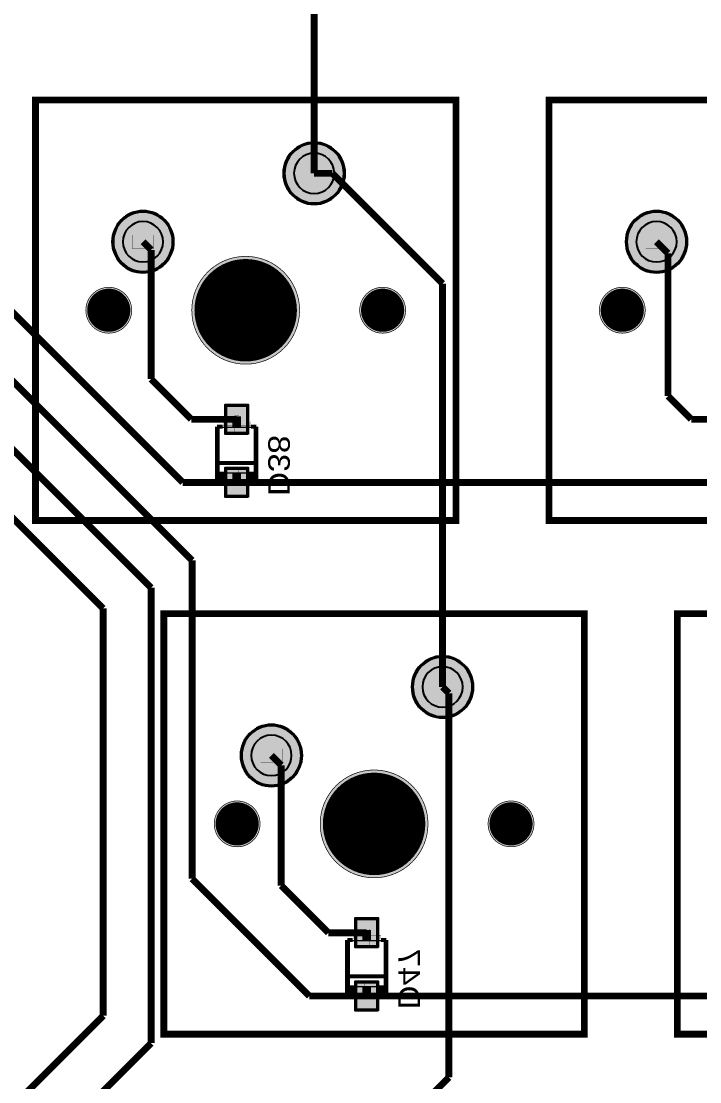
# Model space of a CAD drawing. Header units: millimetres. Extents: x 0 to 199, y -7 to 103.
# Drawn here: x 14.74 to 39.91, y 42.13 to 81.47 of the extents above; entities that cross this region are included whole.
import ezdxf
from ezdxf.enums import TextEntityAlignment as Align

# ---------------------------------------------------------------- set-up
doc = ezdxf.new("R2010")
doc.units = ezdxf.units.MM
doc.header["$MEASUREMENT"] = 0
for name, color, linetype, true_color in [('Bottom-Layer', 7, 'Continuous', 0x0000ff), ('Bottom-Paste-Mask-Layer', 7, 'Continuous', 0x800000), ('Bottom-Silkscreen-Layer', 7, 'Continuous', 0x66cc33), ('Bottom-Solder-Mask-Layer', 7, 'Continuous', 0xaa00ff), ('Component-Marking-Layer', 7, 'Continuous', 0x66ffcc), ('Component-Shape-Layer', 7, 'Continuous', 0x00cccc), ('Document-Layer', 7, 'Continuous', 0xffffff), ('Hole-Layer', 7, 'Continuous', 0x222222), ('Multi-Layer', 7, 'Continuous', 0xc0c0c0), ('Pin-Floating-Layer', 7, 'Continuous', 0xff99ff), ('Pin-Soldering-Layer', 7, 'Continuous', 0xcc9999), ('Top-Layer', 7, 'Continuous', 0xff0000), ('Top-Paste-Mask-Layer', 7, 'Continuous', 0x808080), ('Top-Silkscreen-Layer', 7, 'Continuous', 0xffcc00), ('Top-Solder-Mask-Layer', 7, 'Continuous', 0x800080)]:
    doc.layers.add(name, color=color, linetype=linetype, true_color=true_color)
doc.styles.get("Standard").update_dxf_attribs({"font": 'arial.ttf'})

msp = doc.modelspace()

# ---------------------------------------------------------------- hatches: boundary and pattern name
at = {"layer": 'Bottom-Layer'}
for points in [[(24.508, 75.829, 1), (26.708, 75.829, 1)], [(18.158, 73.289, 1), (20.358, 73.289, 1)], [(37.209, 73.289, 1), (39.409, 73.289, 1)], [(23.108, 66.205), (22.358, 66.205), (22.358, 67.205), (23.108, 67.205)], [(23.108, 63.86), (22.358, 63.86), (22.358, 64.86), (23.108, 64.86)], [(29.271, 56.774, 1), (31.471, 56.774, 1)], [(22.921, 54.234, 1), (25.121, 54.234, 1)], [(27.934, 47.155), (27.184, 47.155), (27.184, 48.155), (27.934, 48.155)], [(27.934, 44.809), (27.184, 44.809), (27.184, 45.809), (27.934, 45.809)]]:
    msp.add_hatch(color=256, dxfattribs=at).paths.add_polyline_path(points)
at = {"layer": 'Bottom-Paste-Mask-Layer'}
for points in [[(24.508, 75.829, 1), (26.708, 75.829, 1)], [(18.158, 73.289, 1), (20.358, 73.289, 1)], [(37.209, 73.289, 1), (39.409, 73.289, 1)], [(23.108, 66.205), (22.358, 66.205), (22.358, 67.205), (23.108, 67.205)], [(23.108, 63.86), (22.358, 63.86), (22.358, 64.86), (23.108, 64.86)], [(29.271, 56.774, 1), (31.471, 56.774, 1)], [(22.921, 54.234, 1), (25.121, 54.234, 1)], [(27.934, 47.155), (27.184, 47.155), (27.184, 48.155), (27.934, 48.155)], [(27.934, 44.809), (27.184, 44.809), (27.184, 45.809), (27.934, 45.809)]]:
    msp.add_hatch(color=256, dxfattribs=at).paths.add_polyline_path(points)
at = {"layer": 'Bottom-Silkscreen-Layer'}
for points in [[(21.931, 64.757), (22.283, 64.757), (22.283, 64.452), (21.931, 64.452)], [(21.931, 64.757), (22.283, 64.757), (22.283, 64.452), (21.931, 64.452)], [(23.535, 64.757), (23.535, 64.452), (23.183, 64.452), (23.183, 64.757)], [(23.535, 64.757), (23.535, 64.452), (23.183, 64.452), (23.183, 64.757)], [(26.757, 45.707), (27.109, 45.707), (27.109, 45.402), (26.757, 45.402)], [(26.757, 45.707), (27.109, 45.707), (27.109, 45.402), (26.757, 45.402)], [(28.361, 45.707), (28.361, 45.402), (28.009, 45.402), (28.009, 45.707)], [(28.361, 45.707), (28.361, 45.402), (28.009, 45.402), (28.009, 45.707)]]:
    msp.add_hatch(color=256, dxfattribs=at).paths.add_polyline_path(points)
at = {"layer": 'Bottom-Solder-Mask-Layer'}
for points in [[(24.458, 75.829, 1), (26.758, 75.829, 1)], [(18.108, 73.289, 1), (20.408, 73.289, 1)], [(37.159, 73.289, 1), (39.459, 73.289, 1)], [(23.159, 66.154), (22.307, 66.154), (22.307, 67.256), (23.159, 67.256)], [(23.159, 63.809), (22.307, 63.809), (22.307, 64.91), (23.159, 64.91)], [(29.221, 56.774, 1), (31.521, 56.774, 1)], [(22.871, 54.234, 1), (25.171, 54.234, 1)], [(27.985, 47.104), (27.133, 47.104), (27.133, 48.205), (27.985, 48.205)], [(27.985, 44.759), (27.133, 44.759), (27.133, 45.86), (27.985, 45.86)]]:
    msp.add_hatch(color=256, dxfattribs=at).paths.add_polyline_path(points)
at = {"layer": 'Component-Marking-Layer'}
for points in [[(22.023, 64.307, 1), (22.143, 64.307, 1)], [(22.023, 64.307, 1), (22.143, 64.307, 1)], [(15.208, 62.949, 1), (15.328, 62.949, 1)], [(15.208, 62.949, 1), (15.328, 62.949, 1)], [(34.259, 62.949, 1), (34.379, 62.949, 1)], [(34.259, 62.949, 1), (34.379, 62.949, 1)], [(26.849, 45.257, 1), (26.969, 45.257, 1)], [(26.849, 45.257, 1), (26.969, 45.257, 1)], [(19.971, 43.894, 1), (20.091, 43.894, 1)], [(19.971, 43.894, 1), (20.091, 43.894, 1)], [(39.021, 43.894, 1), (39.141, 43.894, 1)], [(39.021, 43.894, 1), (39.141, 43.894, 1)]]:
    msp.add_hatch(color=256, dxfattribs=at).paths.add_polyline_path(points)
at = {"layer": 'Document-Layer'}
for points in [[(23.263, 66.615), (23.263, 66.459), (22.223, 66.459), (22.223, 66.615)], [(23.263, 66.615), (23.263, 66.459), (22.223, 66.459), (22.223, 66.615)], [(22.823, 66.847), (22.823, 66.223), (22.667, 66.223), (22.667, 66.847)], [(22.823, 66.847), (22.823, 66.223), (22.667, 66.223), (22.667, 66.847)], [(22.803, 64.307), (22.647, 64.307), (22.647, 64.931), (22.803, 64.931)], [(22.803, 64.307), (22.647, 64.307), (22.647, 64.931), (22.803, 64.931)], [(27.649, 47.797), (27.649, 47.173), (27.493, 47.173), (27.493, 47.797)], [(27.649, 47.797), (27.649, 47.173), (27.493, 47.173), (27.493, 47.797)], [(28.089, 47.565), (28.089, 47.409), (27.049, 47.409), (27.049, 47.565)], [(28.089, 47.565), (28.089, 47.409), (27.049, 47.409), (27.049, 47.565)], [(27.629, 45.257), (27.473, 45.257), (27.473, 45.881), (27.629, 45.881)], [(27.629, 45.257), (27.473, 45.257), (27.473, 45.881), (27.629, 45.881)]]:
    msp.add_hatch(color=256, dxfattribs=at).paths.add_polyline_path(points)
at = {"layer": 'Hole-Layer'}
for points in [[(24.858, 75.829, 1), (26.358, 75.829, 1)], [(18.508, 73.289, 1), (20.008, 73.289, 1)], [(37.559, 73.289, 1), (39.059, 73.289, 1)], [(29.621, 56.774, 1), (31.121, 56.774, 1)], [(23.271, 54.234, 1), (24.771, 54.234, 1)]]:
    msp.add_hatch(color=256, dxfattribs=at).paths.add_polyline_path(points)
at = {"layer": 'Multi-Layer'}
for points in [[(24.508, 75.829, 1), (26.708, 75.829, 1)], [(24.508, 75.829, 1), (26.708, 75.829, 1)], [(24.508, 75.829, 1), (26.708, 75.829, 1)], [(18.158, 73.289, 1), (20.358, 73.289, 1)], [(18.158, 73.289, 1), (20.358, 73.289, 1)], [(18.158, 73.289, 1), (20.358, 73.289, 1)], [(37.209, 73.289, 1), (39.409, 73.289, 1)], [(37.209, 73.289, 1), (39.409, 73.289, 1)], [(37.209, 73.289, 1), (39.409, 73.289, 1)], [(21.068, 70.749, 1), (25.068, 70.749, 1)], [(21.068, 70.749, 1), (25.068, 70.749, 1)], [(17.137, 70.749, 1), (18.839, 70.749, 1)], [(17.137, 70.749, 1), (18.839, 70.749, 1)], [(27.297, 70.749, 1), (28.999, 70.749, 1)], [(27.297, 70.749, 1), (28.999, 70.749, 1)], [(36.188, 70.749, 1), (37.89, 70.749, 1)], [(36.188, 70.749, 1), (37.89, 70.749, 1)], [(29.271, 56.774, 1), (31.471, 56.774, 1)], [(29.271, 56.774, 1), (31.471, 56.774, 1)], [(29.271, 56.774, 1), (31.471, 56.774, 1)], [(22.921, 54.234, 1), (25.121, 54.234, 1)], [(22.921, 54.234, 1), (25.121, 54.234, 1)], [(22.921, 54.234, 1), (25.121, 54.234, 1)], [(25.831, 51.694, 1), (29.831, 51.694, 1)], [(25.831, 51.694, 1), (29.831, 51.694, 1)], [(21.9, 51.694, 1), (23.602, 51.694, 1)], [(21.9, 51.694, 1), (23.602, 51.694, 1)], [(32.06, 51.694, 1), (33.762, 51.694, 1)], [(32.06, 51.694, 1), (33.762, 51.694, 1)]]:
    msp.add_hatch(color=256, dxfattribs=at).paths.add_polyline_path(points)
at = {"layer": 'Pin-Floating-Layer'}
for points in [[(22.893, 66.517), (22.893, 66.397), (22.573, 66.397), (22.573, 66.517)], [(22.893, 66.517), (22.893, 66.397), (22.573, 66.397), (22.573, 66.517)], [(22.893, 64.717), (22.893, 64.597), (22.573, 64.597), (22.573, 64.717)], [(22.893, 64.717), (22.893, 64.597), (22.573, 64.597), (22.573, 64.717)], [(27.719, 47.467), (27.719, 47.347), (27.399, 47.347), (27.399, 47.467)], [(27.719, 47.467), (27.719, 47.347), (27.399, 47.347), (27.399, 47.467)], [(27.719, 45.667), (27.719, 45.547), (27.399, 45.547), (27.399, 45.667)], [(27.719, 45.667), (27.719, 45.547), (27.399, 45.547), (27.399, 45.667)]]:
    msp.add_hatch(color=256, dxfattribs=at).paths.add_polyline_path(points)
at = {"layer": 'Pin-Soldering-Layer'}
for points in [[(25.108, 75.979), (26.108, 75.979), (26.108, 75.679), (25.108, 75.679)], [(25.108, 75.979), (26.108, 75.979), (26.108, 75.679), (25.108, 75.679)], [(18.858, 73.539), (19.658, 73.539), (19.658, 73.039), (18.858, 73.039)], [(18.858, 73.539), (19.658, 73.539), (19.658, 73.039), (18.858, 73.039)], [(37.909, 73.539), (38.709, 73.539), (38.709, 73.039), (37.909, 73.039)], [(37.909, 73.539), (38.709, 73.539), (38.709, 73.039), (37.909, 73.039)], [(22.893, 66.807), (22.893, 66.507), (22.573, 66.507), (22.573, 66.807)], [(22.893, 66.807), (22.893, 66.507), (22.573, 66.507), (22.573, 66.807)], [(22.893, 64.607), (22.893, 64.307), (22.573, 64.307), (22.573, 64.607)], [(22.893, 64.607), (22.893, 64.307), (22.573, 64.307), (22.573, 64.607)], [(29.871, 56.924), (30.871, 56.924), (30.871, 56.624), (29.871, 56.624)], [(29.871, 56.924), (30.871, 56.924), (30.871, 56.624), (29.871, 56.624)], [(23.621, 54.484), (24.421, 54.484), (24.421, 53.984), (23.621, 53.984)], [(23.621, 54.484), (24.421, 54.484), (24.421, 53.984), (23.621, 53.984)], [(27.719, 47.757), (27.719, 47.457), (27.399, 47.457), (27.399, 47.757)], [(27.719, 47.757), (27.719, 47.457), (27.399, 47.457), (27.399, 47.757)], [(27.719, 45.557), (27.719, 45.257), (27.399, 45.257), (27.399, 45.557)], [(27.719, 45.557), (27.719, 45.257), (27.399, 45.257), (27.399, 45.557)]]:
    msp.add_hatch(color=256, dxfattribs=at).paths.add_polyline_path(points)
at = {"layer": 'Top-Layer'}
for points in [[(24.508, 75.829, 1), (26.708, 75.829, 1)], [(18.158, 73.289, 1), (20.358, 73.289, 1)], [(37.209, 73.289, 1), (39.409, 73.289, 1)], [(29.271, 56.774, 1), (31.471, 56.774, 1)], [(22.921, 54.234, 1), (25.121, 54.234, 1)]]:
    msp.add_hatch(color=256, dxfattribs=at).paths.add_polyline_path(points)
at = {"layer": 'Top-Paste-Mask-Layer'}
for points in [[(24.508, 75.829, 1), (26.708, 75.829, 1)], [(18.158, 73.289, 1), (20.358, 73.289, 1)], [(37.209, 73.289, 1), (39.409, 73.289, 1)], [(29.271, 56.774, 1), (31.471, 56.774, 1)], [(22.921, 54.234, 1), (25.121, 54.234, 1)]]:
    msp.add_hatch(color=256, dxfattribs=at).paths.add_polyline_path(points)
at = {"layer": 'Top-Solder-Mask-Layer'}
for points in [[(24.458, 75.829, 1), (26.758, 75.829, 1)], [(18.108, 73.289, 1), (20.408, 73.289, 1)], [(37.159, 73.289, 1), (39.459, 73.289, 1)], [(29.221, 56.774, 1), (31.521, 56.774, 1)], [(22.871, 54.234, 1), (25.171, 54.234, 1)]]:
    msp.add_hatch(color=256, dxfattribs=at).paths.add_polyline_path(points)

# ---------------------------------------------------------------- linework, layer by layer
at = {"layer": 'Bottom-Layer', "const_width": 0.254}
for points in [[(8.382, 76.708), (20.731, 64.36)], [(8.382, 74.168), (21.082, 61.468)], [(19.258, 73.289), (19.558, 72.989)], [(38.309, 73.289), (38.735, 72.863)], [(19.558, 72.989), (19.558, 68.199)], [(38.735, 72.863), (38.735, 67.564)], [(8.382, 71.628), (19.558, 60.452)], [(8.382, 69.088), (17.78, 59.69)], [(19.558, 68.199), (21.052, 66.705)], [(38.735, 67.564), (39.594, 66.705)], [(21.052, 66.705), (22.733, 66.705)], [(39.594, 66.705), (41.847, 66.705)], [(20.731, 64.36), (22.733, 64.36)], [(22.733, 64.36), (41.847, 64.36)], [(21.082, 61.468), (21.082, 49.657)], [(19.558, 60.452), (19.558, 43.561)], [(17.78, 59.69), (17.78, 44.577)], [(24.021, 54.234), (24.384, 53.871)], [(24.384, 53.871), (24.384, 49.403)], [(21.082, 49.657), (25.43, 45.309)], [(24.384, 49.403), (26.132, 47.655)], [(26.132, 47.655), (27.559, 47.655)], [(25.43, 45.309), (27.559, 45.309)], [(27.559, 45.309), (46.66, 45.309)], [(17.78, 44.577), (9.271, 36.068)], [(19.558, 43.561), (11.049, 35.052)]]:
    msp.add_lwpolyline(points, dxfattribs=at)
at = {"layer": 'Bottom-Layer'}
for points in [[(24.508, 75.829, 1), (26.708, 75.829), (26.708, 75.829, 1), (24.508, 75.829)], [(18.158, 73.289, 1), (20.358, 73.289), (20.358, 73.289, 1), (18.158, 73.289)], [(29.271, 56.774, 1), (31.471, 56.774), (31.471, 56.774, 1), (29.271, 56.774)], [(22.921, 54.234, 1), (25.121, 54.234), (25.121, 54.234, 1), (22.921, 54.234)]]:
    msp.add_lwpolyline(points, format="xyb", dxfattribs=at)
msp.add_lwpolyline([(37.209, 73.289, 1), (39.409, 73.289, 1)], format="xyb", close=True, dxfattribs=at)
for points in [[(23.108, 66.205), (22.358, 66.205), (22.358, 67.205), (23.108, 67.205)], [(23.108, 63.86), (22.358, 63.86), (22.358, 64.86), (23.108, 64.86)], [(27.934, 47.155), (27.184, 47.155), (27.184, 48.155), (27.934, 48.155)], [(27.934, 44.809), (27.184, 44.809), (27.184, 45.809), (27.934, 45.809)]]:
    msp.add_lwpolyline(points, close=True, dxfattribs=at)
at = {"layer": 'Bottom-Paste-Mask-Layer'}
for points in [[(24.508, 75.829, 1), (26.708, 75.829), (26.708, 75.829, 1), (24.508, 75.829)], [(18.158, 73.289, 1), (20.358, 73.289), (20.358, 73.289, 1), (18.158, 73.289)], [(29.271, 56.774, 1), (31.471, 56.774), (31.471, 56.774, 1), (29.271, 56.774)], [(22.921, 54.234, 1), (25.121, 54.234), (25.121, 54.234, 1), (22.921, 54.234)]]:
    msp.add_lwpolyline(points, format="xyb", dxfattribs=at)
msp.add_lwpolyline([(37.209, 73.289, 1), (39.409, 73.289, 1)], format="xyb", close=True, dxfattribs=at)
for points in [[(23.108, 66.205), (22.358, 66.205), (22.358, 67.205), (23.108, 67.205)], [(23.108, 63.86), (22.358, 63.86), (22.358, 64.86), (23.108, 64.86)], [(27.934, 47.155), (27.184, 47.155), (27.184, 48.155), (27.934, 48.155)], [(27.934, 44.809), (27.184, 44.809), (27.184, 45.809), (27.934, 45.809)]]:
    msp.add_lwpolyline(points, close=True, dxfattribs=at)
at = {"layer": 'Bottom-Silkscreen-Layer', "const_width": 0.152}
for points in [[(22.007, 64.681), (22.007, 66.433)], [(22.007, 64.681), (22.007, 66.433)], [(22.007, 66.433), (22.213, 66.433)], [(22.007, 66.433), (22.213, 66.433)], [(23.459, 66.433), (23.263, 66.433)], [(23.459, 66.433), (23.263, 66.433)], [(23.459, 64.681), (23.459, 66.433)], [(23.459, 64.681), (23.459, 66.433)], [(23.459, 65.085), (22.007, 65.085)], [(23.459, 65.085), (22.007, 65.085)], [(26.833, 45.631), (26.833, 47.383)], [(26.833, 45.631), (26.833, 47.383)], [(26.833, 47.383), (27.039, 47.383)], [(26.833, 47.383), (27.039, 47.383)], [(28.285, 47.383), (28.089, 47.383)], [(28.285, 47.383), (28.089, 47.383)], [(28.285, 45.631), (28.285, 47.383)], [(28.285, 45.631), (28.285, 47.383)], [(28.285, 46.035), (26.833, 46.035)], [(28.285, 46.035), (26.833, 46.035)]]:
    msp.add_lwpolyline(points, dxfattribs=at)
at = {"layer": 'Bottom-Silkscreen-Layer', "const_width": 0.00508}
for points in [[(21.931, 64.757), (22.283, 64.757), (22.283, 64.452), (21.931, 64.452)], [(21.931, 64.757), (22.283, 64.757), (22.283, 64.452), (21.931, 64.452)], [(23.535, 64.757), (23.535, 64.452), (23.183, 64.452), (23.183, 64.757)], [(23.535, 64.757), (23.535, 64.452), (23.183, 64.452), (23.183, 64.757)], [(26.757, 45.707), (27.109, 45.707), (27.109, 45.402), (26.757, 45.402)], [(26.757, 45.707), (27.109, 45.707), (27.109, 45.402), (26.757, 45.402)], [(28.361, 45.707), (28.361, 45.402), (28.009, 45.402), (28.009, 45.707)], [(28.361, 45.707), (28.361, 45.402), (28.009, 45.402), (28.009, 45.707)]]:
    msp.add_lwpolyline(points, close=True, dxfattribs=at)
at = {"layer": 'Bottom-Solder-Mask-Layer'}
for points in [[(24.458, 75.829, 1), (26.758, 75.829, 1)], [(18.108, 73.289, 1), (20.408, 73.289, 1)], [(29.221, 56.774, 1), (31.521, 56.774, 1)], [(22.871, 54.234, 1), (25.171, 54.234, 1)]]:
    msp.add_lwpolyline(points, format="xyb", close=True, dxfattribs=at)
msp.add_lwpolyline([(37.159, 73.289, 1), (39.459, 73.289), (39.459, 73.289, 1), (37.159, 73.289)], format="xyb", dxfattribs=at)
for points in [[(23.159, 66.154), (22.307, 66.154), (22.307, 67.256), (23.159, 67.256)], [(23.159, 63.809), (22.307, 63.809), (22.307, 64.91), (23.159, 64.91)], [(27.985, 47.104), (27.133, 47.104), (27.133, 48.205), (27.985, 48.205)], [(27.985, 44.759), (27.133, 44.759), (27.133, 45.86), (27.985, 45.86)]]:
    msp.add_lwpolyline(points, close=True, dxfattribs=at)
at = {"layer": 'Component-Marking-Layer', "const_width": 0.00508}
for points in [[(22.023, 64.307, 1), (22.143, 64.307), (22.143, 64.307, 1), (22.023, 64.307)], [(22.023, 64.307, 1), (22.143, 64.307), (22.143, 64.307, 1), (22.023, 64.307)], [(34.259, 62.949, 1), (34.379, 62.949), (34.379, 62.949, 1), (34.259, 62.949)], [(34.259, 62.949, 1), (34.379, 62.949), (34.379, 62.949, 1), (34.259, 62.949)], [(26.849, 45.257, 1), (26.969, 45.257), (26.969, 45.257, 1), (26.849, 45.257)], [(26.849, 45.257, 1), (26.969, 45.257), (26.969, 45.257, 1), (26.849, 45.257)], [(19.971, 43.894, 1), (20.091, 43.894), (20.091, 43.894, 1), (19.971, 43.894)], [(19.971, 43.894, 1), (20.091, 43.894), (20.091, 43.894, 1), (19.971, 43.894)], [(39.021, 43.894, 1), (39.141, 43.894), (39.141, 43.894, 1), (39.021, 43.894)], [(39.021, 43.894, 1), (39.141, 43.894), (39.141, 43.894, 1), (39.021, 43.894)]]:
    msp.add_lwpolyline(points, format="xyb", dxfattribs=at)
msp.add_lwpolyline([(15.208, 62.949, 1), (15.328, 62.949, 1)], format="xyb", close=True, dxfattribs=at)
msp.add_lwpolyline([(15.208, 62.949, 1), (15.328, 62.949, 1)], format="xyb", close=True, dxfattribs=at)
at = {"layer": 'Component-Shape-Layer', "const_width": 0.0508}
for points in [[(15.268, 62.949), (15.268, 78.549), (30.868, 78.549), (30.868, 62.949)], [(15.268, 62.949), (15.268, 78.549), (30.868, 78.549), (30.868, 62.949)], [(34.319, 62.949), (34.319, 78.549), (49.919, 78.549), (49.919, 62.949)], [(34.319, 62.949), (34.319, 78.549), (49.919, 78.549), (49.919, 62.949)], [(23.383, 66.407), (23.383, 64.707), (22.083, 64.707), (22.083, 66.407)], [(23.383, 66.407), (23.383, 64.707), (22.083, 64.707), (22.083, 66.407)], [(20.031, 43.894), (20.031, 59.494), (35.631, 59.494), (35.631, 43.894)], [(20.031, 43.894), (20.031, 59.494), (35.631, 59.494), (35.631, 43.894)], [(39.081, 43.894), (39.081, 59.494), (54.681, 59.494), (54.681, 43.894)], [(39.081, 43.894), (39.081, 59.494), (54.681, 59.494), (54.681, 43.894)], [(28.209, 47.357), (28.209, 45.657), (26.909, 45.657), (26.909, 47.357)], [(28.209, 47.357), (28.209, 45.657), (26.909, 45.657), (26.909, 47.357)]]:
    msp.add_lwpolyline(points, close=True, dxfattribs=at)
at = {"layer": 'Document-Layer'}
for points, const_width in [([(22.118, 70.749, 1), (24.018, 70.749), (24.018, 70.749, 1), (22.118, 70.749)], 1.9), ([(22.118, 70.749, 1), (24.018, 70.749), (24.018, 70.749, 1), (22.118, 70.749)], 1.9), ([(36.639, 70.749, 1), (37.439, 70.749), (37.439, 70.749, 1), (36.639, 70.749)], 0.8), ([(36.639, 70.749, 1), (37.439, 70.749), (37.439, 70.749, 1), (36.639, 70.749)], 0.8), ([(26.881, 51.694, 1), (28.781, 51.694), (28.781, 51.694, 1), (26.881, 51.694)], 1.9), ([(26.881, 51.694, 1), (28.781, 51.694), (28.781, 51.694, 1), (26.881, 51.694)], 1.9), ([(32.511, 51.694, 1), (33.311, 51.694), (33.311, 51.694, 1), (32.511, 51.694)], 0.8), ([(32.511, 51.694, 1), (33.311, 51.694), (33.311, 51.694, 1), (32.511, 51.694)], 0.8)]:
    msp.add_lwpolyline(points, format="xyb", dxfattribs=dict(at, const_width=const_width))
at = {"layer": 'Document-Layer', "const_width": 0.8}
for points in [[(17.588, 70.749, 1), (18.388, 70.749, 1)], [(17.588, 70.749, 1), (18.388, 70.749, 1)], [(27.748, 70.749, 1), (28.548, 70.749, 1)], [(27.748, 70.749, 1), (28.548, 70.749, 1)], [(22.351, 51.694, 1), (23.151, 51.694, 1)], [(22.351, 51.694, 1), (23.151, 51.694, 1)]]:
    msp.add_lwpolyline(points, format="xyb", close=True, dxfattribs=at)
at = {"layer": 'Document-Layer', "const_width": 0.00508}
for points in [[(23.263, 66.615), (23.263, 66.459), (22.223, 66.459), (22.223, 66.615)], [(23.263, 66.615), (23.263, 66.459), (22.223, 66.459), (22.223, 66.615)], [(22.823, 66.847), (22.823, 66.223), (22.667, 66.223), (22.667, 66.847)], [(22.823, 66.847), (22.823, 66.223), (22.667, 66.223), (22.667, 66.847)], [(22.803, 64.307), (22.647, 64.307), (22.647, 64.931), (22.803, 64.931)], [(22.803, 64.307), (22.647, 64.307), (22.647, 64.931), (22.803, 64.931)], [(27.649, 47.797), (27.649, 47.173), (27.493, 47.173), (27.493, 47.797)], [(27.649, 47.797), (27.649, 47.173), (27.493, 47.173), (27.493, 47.797)], [(28.089, 47.565), (28.089, 47.409), (27.049, 47.409), (27.049, 47.565)], [(28.089, 47.565), (28.089, 47.409), (27.049, 47.409), (27.049, 47.565)], [(27.629, 45.257), (27.473, 45.257), (27.473, 45.881), (27.629, 45.881)], [(27.629, 45.257), (27.473, 45.257), (27.473, 45.881), (27.629, 45.881)]]:
    msp.add_lwpolyline(points, close=True, dxfattribs=at)
at = {"layer": 'Hole-Layer'}
for points in [[(24.858, 75.829, 1), (26.358, 75.829), (26.358, 75.829, 1), (24.858, 75.829)], [(18.508, 73.289, 1), (20.008, 73.289), (20.008, 73.289, 1), (18.508, 73.289)], [(37.559, 73.289, 1), (39.059, 73.289), (39.059, 73.289, 1), (37.559, 73.289)], [(29.621, 56.774, 1), (31.121, 56.774), (31.121, 56.774, 1), (29.621, 56.774)], [(23.271, 54.234, 1), (24.771, 54.234), (24.771, 54.234, 1), (23.271, 54.234)]]:
    msp.add_lwpolyline(points, format="xyb", dxfattribs=at)
at = {"layer": 'Multi-Layer'}
for points in [[(24.508, 75.829, 1), (26.708, 75.829), (26.708, 75.829, 1), (24.508, 75.829)], [(24.508, 75.829, 1), (26.708, 75.829), (26.708, 75.829, 1), (24.508, 75.829)], [(24.508, 75.829, 1), (26.708, 75.829), (26.708, 75.829, 1), (24.508, 75.829)], [(18.158, 73.289, 1), (20.358, 73.289), (20.358, 73.289, 1), (18.158, 73.289)], [(18.158, 73.289, 1), (20.358, 73.289), (20.358, 73.289, 1), (18.158, 73.289)], [(18.158, 73.289, 1), (20.358, 73.289), (20.358, 73.289, 1), (18.158, 73.289)], [(29.271, 56.774, 1), (31.471, 56.774), (31.471, 56.774, 1), (29.271, 56.774)], [(29.271, 56.774, 1), (31.471, 56.774), (31.471, 56.774, 1), (29.271, 56.774)], [(29.271, 56.774, 1), (31.471, 56.774), (31.471, 56.774, 1), (29.271, 56.774)], [(22.921, 54.234, 1), (25.121, 54.234), (25.121, 54.234, 1), (22.921, 54.234)], [(22.921, 54.234, 1), (25.121, 54.234), (25.121, 54.234, 1), (22.921, 54.234)], [(22.921, 54.234, 1), (25.121, 54.234), (25.121, 54.234, 1), (22.921, 54.234)]]:
    msp.add_lwpolyline(points, format="xyb", dxfattribs=at)
msp.add_lwpolyline([(37.209, 73.289, 1), (39.409, 73.289, 1)], format="xyb", close=True, dxfattribs=at)
msp.add_lwpolyline([(37.209, 73.289, 1), (39.409, 73.289, 1)], format="xyb", close=True, dxfattribs=at)
msp.add_lwpolyline([(37.209, 73.289, 1), (39.409, 73.289, 1)], format="xyb", close=True, dxfattribs=at)
at = {"layer": 'Multi-Layer', "const_width": 0.0254}
for points in [[(21.068, 70.749, 1), (25.068, 70.749), (25.068, 70.749, 1), (21.068, 70.749)], [(21.068, 70.749, 1), (25.068, 70.749), (25.068, 70.749, 1), (21.068, 70.749)], [(17.137, 70.749, 1), (18.839, 70.749), (18.839, 70.749, 1), (17.137, 70.749)], [(17.137, 70.749, 1), (18.839, 70.749), (18.839, 70.749, 1), (17.137, 70.749)], [(27.297, 70.749, 1), (28.999, 70.749), (28.999, 70.749, 1), (27.297, 70.749)], [(27.297, 70.749, 1), (28.999, 70.749), (28.999, 70.749, 1), (27.297, 70.749)], [(36.188, 70.749, 1), (37.89, 70.749), (37.89, 70.749, 1), (36.188, 70.749)], [(36.188, 70.749, 1), (37.89, 70.749), (37.89, 70.749, 1), (36.188, 70.749)], [(25.831, 51.694, 1), (29.831, 51.694), (29.831, 51.694, 1), (25.831, 51.694)], [(25.831, 51.694, 1), (29.831, 51.694), (29.831, 51.694, 1), (25.831, 51.694)], [(21.9, 51.694, 1), (23.602, 51.694), (23.602, 51.694, 1), (21.9, 51.694)], [(21.9, 51.694, 1), (23.602, 51.694), (23.602, 51.694, 1), (21.9, 51.694)], [(32.06, 51.694, 1), (33.762, 51.694), (33.762, 51.694, 1), (32.06, 51.694)], [(32.06, 51.694, 1), (33.762, 51.694), (33.762, 51.694, 1), (32.06, 51.694)]]:
    msp.add_lwpolyline(points, format="xyb", dxfattribs=at)
at = {"layer": 'Pin-Floating-Layer', "const_width": 0.00508}
for points in [[(22.893, 66.517), (22.893, 66.397), (22.573, 66.397), (22.573, 66.517)], [(22.893, 66.517), (22.893, 66.397), (22.573, 66.397), (22.573, 66.517)], [(22.893, 64.717), (22.893, 64.597), (22.573, 64.597), (22.573, 64.717)], [(22.893, 64.717), (22.893, 64.597), (22.573, 64.597), (22.573, 64.717)], [(27.719, 47.467), (27.719, 47.347), (27.399, 47.347), (27.399, 47.467)], [(27.719, 47.467), (27.719, 47.347), (27.399, 47.347), (27.399, 47.467)], [(27.719, 45.667), (27.719, 45.547), (27.399, 45.547), (27.399, 45.667)], [(27.719, 45.667), (27.719, 45.547), (27.399, 45.547), (27.399, 45.667)]]:
    msp.add_lwpolyline(points, close=True, dxfattribs=at)
at = {"layer": 'Pin-Soldering-Layer', "const_width": 0.00508}
for points in [[(25.108, 75.979), (26.108, 75.979), (26.108, 75.679), (25.108, 75.679)], [(25.108, 75.979), (26.108, 75.979), (26.108, 75.679), (25.108, 75.679)], [(18.858, 73.539), (19.658, 73.539), (19.658, 73.039), (18.858, 73.039)], [(18.858, 73.539), (19.658, 73.539), (19.658, 73.039), (18.858, 73.039)], [(37.909, 73.539), (38.709, 73.539), (38.709, 73.039), (37.909, 73.039)], [(37.909, 73.539), (38.709, 73.539), (38.709, 73.039), (37.909, 73.039)], [(22.893, 66.807), (22.893, 66.507), (22.573, 66.507), (22.573, 66.807)], [(22.893, 66.807), (22.893, 66.507), (22.573, 66.507), (22.573, 66.807)], [(22.893, 64.607), (22.893, 64.307), (22.573, 64.307), (22.573, 64.607)], [(22.893, 64.607), (22.893, 64.307), (22.573, 64.307), (22.573, 64.607)], [(29.871, 56.924), (30.871, 56.924), (30.871, 56.624), (29.871, 56.624)], [(29.871, 56.924), (30.871, 56.924), (30.871, 56.624), (29.871, 56.624)], [(23.621, 54.484), (24.421, 54.484), (24.421, 53.984), (23.621, 53.984)], [(23.621, 54.484), (24.421, 54.484), (24.421, 53.984), (23.621, 53.984)], [(27.719, 47.757), (27.719, 47.457), (27.399, 47.457), (27.399, 47.757)], [(27.719, 47.757), (27.719, 47.457), (27.399, 47.457), (27.399, 47.757)], [(27.719, 45.557), (27.719, 45.257), (27.399, 45.257), (27.399, 45.557)], [(27.719, 45.557), (27.719, 45.257), (27.399, 45.257), (27.399, 45.557)]]:
    msp.add_lwpolyline(points, close=True, dxfattribs=at)
at = {"layer": 'Top-Layer', "const_width": 0.254}
for points in [[(25.608, 85.348), (25.608, 75.829)], [(25.608, 75.829), (26.279, 75.829)], [(26.279, 75.829), (30.371, 71.737)], [(30.371, 71.737), (30.371, 56.774)], [(30.371, 56.774), (30.607, 56.538)], [(30.607, 56.538), (30.607, 42.291)], [(30.607, 42.291), (26.04, 37.724)]]:
    msp.add_lwpolyline(points, dxfattribs=at)
at = {"layer": 'Top-Layer'}
for points in [[(24.508, 75.829, 1), (26.708, 75.829), (26.708, 75.829, 1), (24.508, 75.829)], [(18.158, 73.289, 1), (20.358, 73.289), (20.358, 73.289, 1), (18.158, 73.289)], [(29.271, 56.774, 1), (31.471, 56.774), (31.471, 56.774, 1), (29.271, 56.774)], [(22.921, 54.234, 1), (25.121, 54.234), (25.121, 54.234, 1), (22.921, 54.234)]]:
    msp.add_lwpolyline(points, format="xyb", dxfattribs=at)
msp.add_lwpolyline([(37.209, 73.289, 1), (39.409, 73.289, 1)], format="xyb", close=True, dxfattribs=at)
at = {"layer": 'Top-Paste-Mask-Layer'}
for points in [[(24.508, 75.829, 1), (26.708, 75.829), (26.708, 75.829, 1), (24.508, 75.829)], [(18.158, 73.289, 1), (20.358, 73.289), (20.358, 73.289, 1), (18.158, 73.289)], [(29.271, 56.774, 1), (31.471, 56.774), (31.471, 56.774, 1), (29.271, 56.774)], [(22.921, 54.234, 1), (25.121, 54.234), (25.121, 54.234, 1), (22.921, 54.234)]]:
    msp.add_lwpolyline(points, format="xyb", dxfattribs=at)
msp.add_lwpolyline([(37.209, 73.289, 1), (39.409, 73.289, 1)], format="xyb", close=True, dxfattribs=at)
at = {"layer": 'Top-Silkscreen-Layer', "const_width": 0.254}
for points in [[(15.268, 78.549), (30.868, 78.549), (30.868, 62.949), (15.268, 62.949)], [(15.268, 78.549), (30.868, 78.549), (30.868, 62.949), (15.268, 62.949)], [(34.319, 78.549), (49.919, 78.549), (49.919, 62.949), (34.319, 62.949)], [(34.319, 78.549), (49.919, 78.549), (49.919, 62.949), (34.319, 62.949)], [(20.031, 59.494), (35.631, 59.494), (35.631, 43.894), (20.031, 43.894)], [(20.031, 59.494), (35.631, 59.494), (35.631, 43.894), (20.031, 43.894)], [(39.081, 59.494), (54.681, 59.494), (54.681, 43.894), (39.081, 43.894)], [(39.081, 59.494), (54.681, 59.494), (54.681, 43.894), (39.081, 43.894)]]:
    msp.add_lwpolyline(points, close=True, dxfattribs=at)
at = {"layer": 'Top-Solder-Mask-Layer'}
for points in [[(24.458, 75.829, 1), (26.758, 75.829, 1)], [(18.108, 73.289, 1), (20.408, 73.289, 1)], [(29.221, 56.774, 1), (31.521, 56.774, 1)], [(22.871, 54.234, 1), (25.171, 54.234, 1)]]:
    msp.add_lwpolyline(points, format="xyb", close=True, dxfattribs=at)
msp.add_lwpolyline([(37.159, 73.289, 1), (39.459, 73.289), (39.459, 73.289, 1), (37.159, 73.289)], format="xyb", dxfattribs=at)

# ---------------------------------------------------------------- texts
at = {"layer": 'Bottom-Silkscreen-Layer', "text_generation_flag": 2, "width": 1.1}
for s, p in [('D38', (23.665, 63.86)), ('D47', (28.491, 44.809))]:
    msp.add_text(s, height=0.8001, rotation=-90, dxfattribs=at).set_placement(p, align=Align.BOTTOM_LEFT)

doc.saveas('drawing.dxf')
